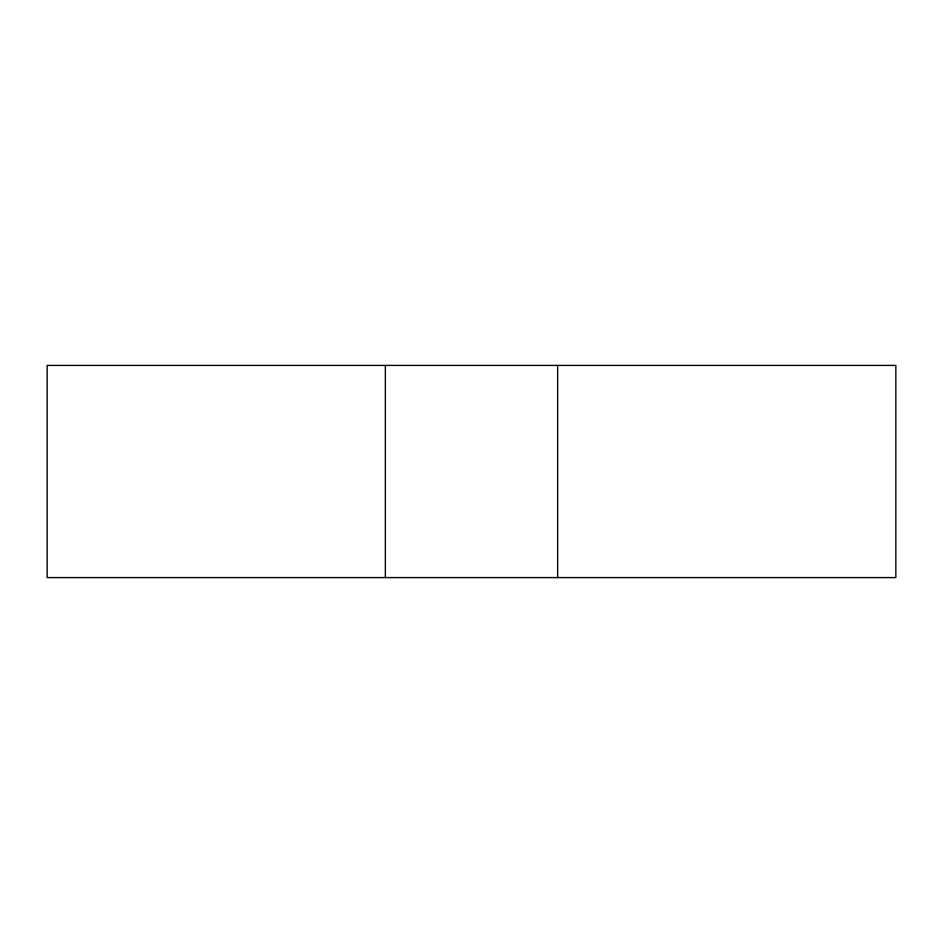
<?xml version="1.0" encoding="UTF-8"?>
<svg xmlns="http://www.w3.org/2000/svg" width="943" height="943" viewBox="0 0 943 943"><rect width="100%" height="100%" fill="white"/><g stroke="black" fill="none" stroke-linecap="round" stroke-linejoin="round"><path stroke-width="1.41" d="M385.64 365.412L557.36 365.412M557.643 577.587L557.643 365.412L895.85 365.412L895.85 577.587L47.15 577.587L47.15 365.412L385.357 365.412L385.357 577.587"/></g></svg>
